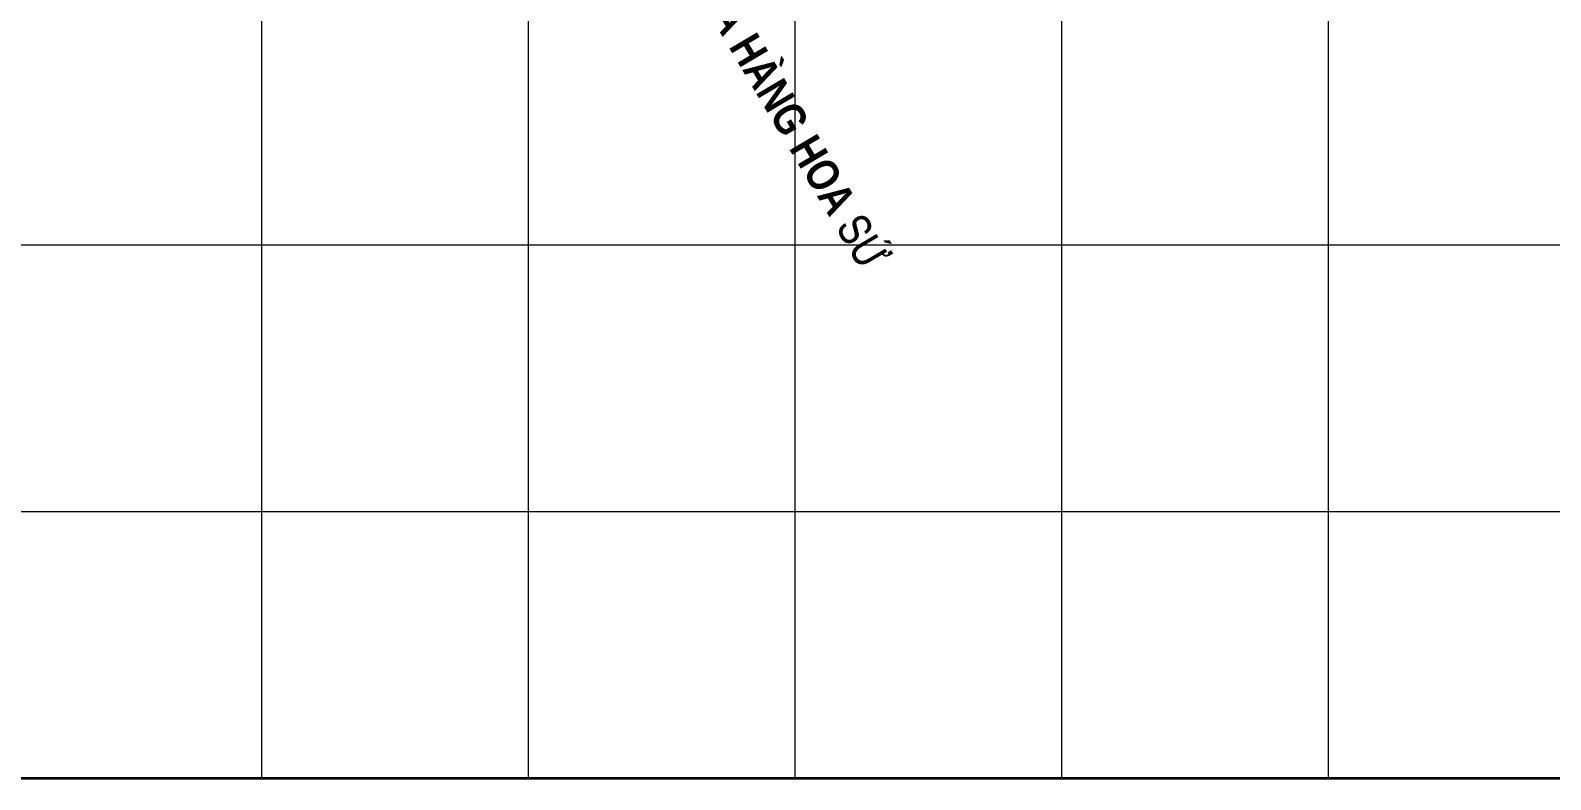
# Model space of a CAD drawing. Header units: millimetres. Extents: x 476643 to 477419, y 1110674 to 1111494.
# Drawn here: x 476800.3 to 477085.4, y 1110673.8 to 1110814.3 of the extents above; entities that cross this region are included whole.
import ezdxf

# ---------------------------------------------------------------- set-up
doc = ezdxf.new("R2010")
doc.units = ezdxf.units.MM
doc.header["$LTSCALE"] = 0.001
doc.header["$MEASUREMENT"] = 0
doc.linetypes.add('DASHDOTX2', pattern=[2, 1, -0.5, 0, -0.5])
doc.layers.add('LUOI', color=8, linetype='Continuous', lineweight=5)
doc.layers.add('N-NHA', color=6, linetype='Continuous', lineweight=25)
doc.layers.add('QH-text', color=7, linetype='Continuous')

msp = doc.modelspace()

# ---------------------------------------------------------------- linework, layer by layer
at = {"layer": 'LUOI'}
for p, q in [((476843.66, 1111494), (476843.66, 1110674)), ((476893.66, 1111494), (476893.66, 1110674)), ((476943.66, 1111494), (476943.66, 1110674)), ((476993.66, 1111494), (476993.66, 1110674)), ((477043.66, 1111494), (477043.66, 1110674)), ((477230.37, 1110774), (476643.66, 1110774)), ((477230.37, 1110724), (476643.66, 1110724))]:
    msp.add_line(p, q, dxfattribs=at)
at = {"layer": 'N-NHA', "color": 0, "const_width": 0.5}
msp.add_lwpolyline([(476643.66, 1111084), (476643.66, 1110674), (477307.32, 1110674), (477307.32, 1111084)], close=True, dxfattribs=at)

# ---------------------------------------------------------------- texts
at = {"layer": 'QH-text', "linetype": 'DASHDOTX2', "insert": (476937.52, 1110812.35), "char_height": 6, "width": 207.2866, "attachment_point": 2, "rotation": 300.6503}
msp.add_mtext('{\\fVNI-Helve-Condense|b1|i0|c0|p2;HÖÔÙNG NHAØ HAØNG HOA SÖÙ}', dxfattribs=at)

doc.saveas('drawing.dxf')
